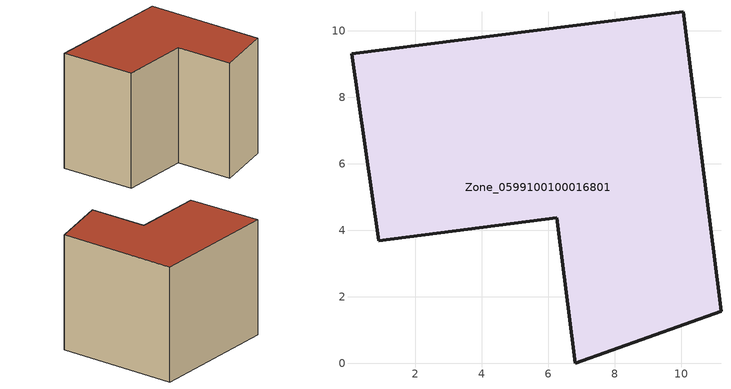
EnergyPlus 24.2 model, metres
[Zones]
Zone_0599100100016801
 floor ground (C_G): 0.9,3.68 0.09,9.3 10.06,10.57 11.2,1.56 6.82,0 6.26,4.38 z0
 wall outside (C_F): 0.09,9.3 0.9,3.68 6.26,4.38 6.82,0 11.2,1.56 10.06,10.57 0.09,9.3 z0:8.64
 roof outside (C_R): 10.06,10.57 0.09,9.3 0.9,3.68 6.26,4.38 6.82,0 11.2,1.56 z8.64
[BUILDING]
Pand.0599100100016801: North Axis=0; Terrain=City; Loads Convergence Tolerance Value=0.04; Temperature Convergence Tolerance Value=0.4; Solar Distribution=FullExterior; Maximum Number of Warmup Days=25; Minimum Number of Warmup Days=1
[Site:Location]
Rotterdam.The.Hague.AP_ZH_NLD Design_Conditions: Latitude=51.96; Longitude=4.45; Time Zone=1; Elevation=-4.5
[SITE:GROUNDTEMPERATURE:BUILDINGSURFACE]
18, 18, 18, 18, 18, 18, 18, 18, 18, 18, 18, 18
[MATERIAL] Thermal Absorptance=0.9; Solar Absorptance=0.7; Visible Absorptance=0.7
Name | Roughness | Thickness | Conductivity | Density | Specific Heat
G.TC.2015-2018 | MediumSmooth | 0.15 | 0.0428571 | 540 | 1210
F.TC.2015-2018 | Rough | 0.3 | 0.0666667 | 1920 | 840
R.TC.2015-2018 | MediumRough | 0.2 | 0.0333333 | 1500 | 1000
[CONSTRUCTION]
C_G: G.TC.2015-2018
C_F: F.TC.2015-2018
C_R: R.TC.2015-2018
[ZONE]
Zone_0599100100016801: Type=1; Multiplier=1; Ceiling Height=Autocalculate; Volume=Autocalculate; Floor Area=autocalculate; Part of Total Floor Area=Yes
[ZONEINFILTRATION:DESIGNFLOWRATE]
Infil_Zone_0599100100016801: Zone or ZoneList or Space or SpaceList=Zone_0599100100016801; Schedule=AlwaysOn; Design Flow Rate Calculation Method=Flow/Area; Flow Rate per Floor Area=0.0015; Constant Term Coefficient=1; Temperature Term Coefficient=0; Velocity Term Coefficient=0; Velocity Squared Term Coefficient=0
[HVACTEMPLATE:ZONE:IDEALLOADSAIRSYSTEM]
Zone_0599100100016801: Maximum Heating Supply Air Temperature=50; Minimum Cooling Supply Air Temperature=13; Maximum Heating Supply Air Humidity Ratio=0.0156; Minimum Cooling Supply Air Humidity Ratio=0.0077; Heating Limit=NoLimit; Cooling Limit=NoLimit; Dehumidification Control Type=ConstantSensibleHeatRatio; Cooling Sensible Heat Ratio=0.7; Dehumidification Setpoint=60; Humidification Control Type=None; Humidification Setpoint=30; Outdoor Air Method=None; Outdoor Air Flow Rate per Person=0.00944; Outdoor Air Flow Rate per Zone Floor Area=0; Outdoor Air Flow Rate per Zone=0; Demand Controlled Ventilation Type=None; Outdoor Air Economizer Type=NoEconomizer; Heat Recovery Type=None; Sensible Heat Recovery Effectiveness=0.7; Latent Heat Recovery Effectiveness=0.65
[ZONECONTROL:THERMOSTAT]
ThermostatControl_Zone_0599100100016801: Zone or ZoneList=Zone_0599100100016801; Control Type Schedule=DualSetpointControlType; Control 1=Thermostat_Zone_0599100100016801; Temperature Difference Between Cutout And Setpoint=0
[THERMOSTATSETPOINT:DUALSETPOINT]
Thermostat_Zone_0599100100016801: Heating Setpoint Temperature Schedule=HeatingSetpoint_Zone_0599100100016801; Cooling Setpoint Temperature Schedule=CoolingSetpoint_Zone_0599100100016801
[SCHEDULE:COMPACT]
HeatingSetpoint_Zone_0599100100016801: Through: 12/31, For: AllDays, Until: 24:00, 21
CoolingSetpoint_Zone_0599100100016801: Through: 12/31, For: AllDays, Until: 24:00, 24
DualSetpointControlType: Through: 12/31, For: AllDays, Until: 24:00, 4
AlwaysOn: Through: 12/31, For: AllDays, Until: 24:00, 1
